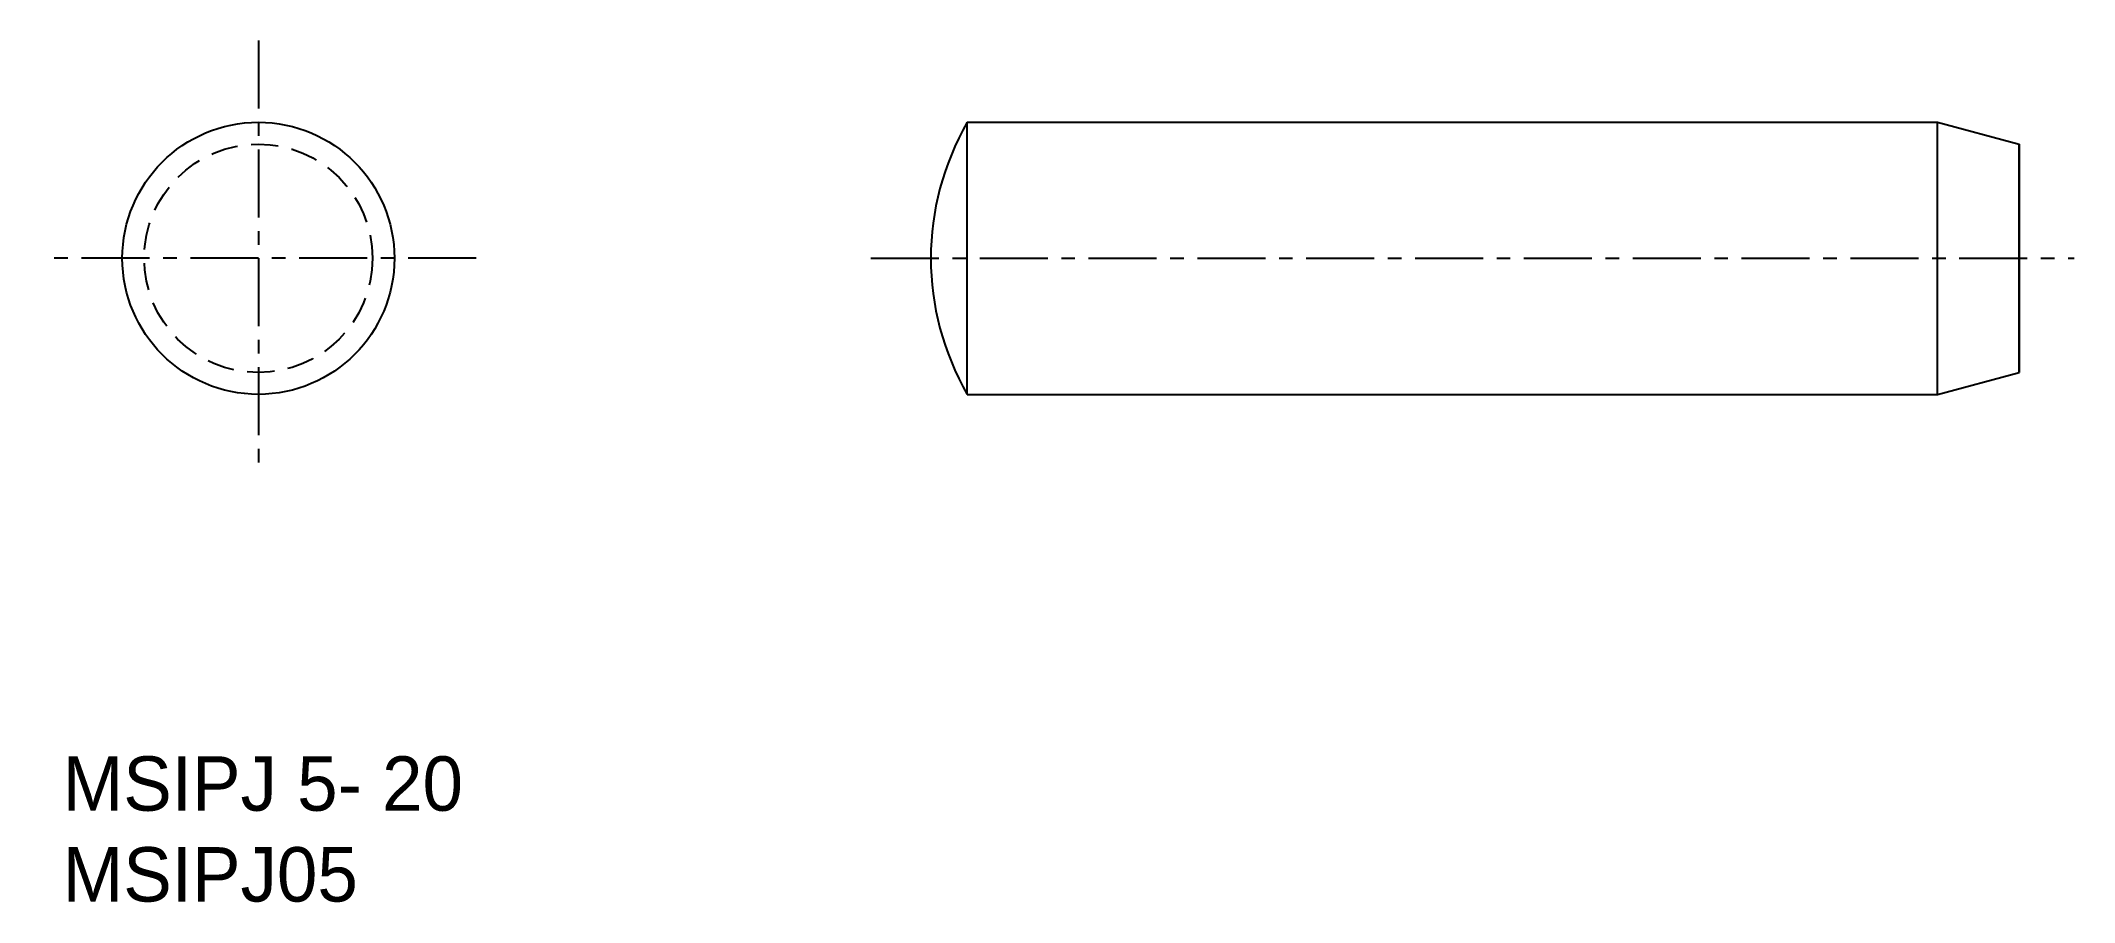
# Model space of a CAD drawing. Extents: x 103.3 to 140.7, y 164.9 to 180.8.
import ezdxf

# ---------------------------------------------------------------- set-up
doc = ezdxf.new("R2010")
doc.units = 0
doc.linetypes.add('CENTER', pattern=[2, 1.25, -0.25, 0.25, -0.25])
doc.linetypes.add('DASHED', pattern=[0.75, 0.5, -0.25])
doc.layers.get('0').update_dxf_attribs({"linetype": 'CONTINUOUS'})
doc.layers.add('CENTER', color=1, linetype='CENTER')

msp = doc.modelspace()

# ---------------------------------------------------------------- linework, layer by layer
at = {"color": 7, "linetype": 'CONTINUOUS'}
for p, q in [((120.355, 179.256), (138.185, 179.256)), ((120.355, 174.256), (120.355, 179.256)), ((138.185, 174.256), (138.185, 179.256)), ((138.185, 179.256), (139.685, 178.854)), ((139.685, 178.854), (139.685, 174.657)), ((139.685, 174.657), (139.685, 178.854)), ((138.185, 174.256), (139.685, 174.657)), ((120.355, 174.256), (138.185, 174.256))]:
    msp.add_line(p, q, dxfattribs=at)
msp.add_circle((107.328, 176.756), 2.5, dxfattribs=at)
at = {"color": 3, "linetype": 'DASHED'}
msp.add_circle((107.328, 176.756), 2.098, dxfattribs=at)
at = {"color": 7, "linetype": 'CONTINUOUS'}
msp.add_arc((124.685, 176.756), 5, 150, 210, dxfattribs=at)
at = {"layer": 'CENTER', "color": 1, "linetype": 'CENTER'}
for p, q in [((107.328, 180.756), (107.328, 172.756)), ((111.328, 176.756), (103.328, 176.756)), ((118.583, 176.756), (140.697, 176.756))]:
    msp.add_line(p, q, dxfattribs=at)

# ---------------------------------------------------------------- texts
at = {"color": 7, "linetype": 'CONTINUOUS'}
for s, p in [('MSIPJ 5- 20', (103.731, 166.604)), ('MSIPJ05', (103.731, 164.935))]:
    msp.add_text(s, height=1, dxfattribs=at).set_placement(p)

doc.saveas('drawing.dxf')
